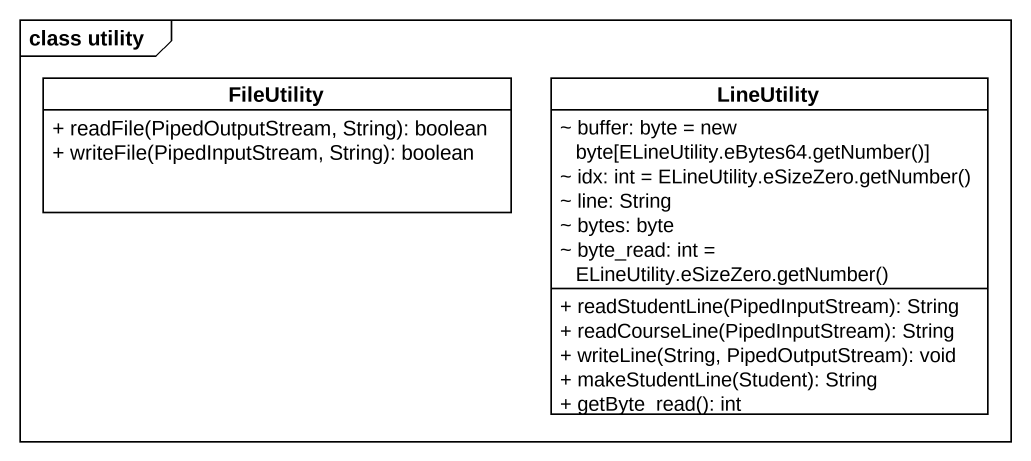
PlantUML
@startuml
mainframe class utility
hide circle
hide empty members
skinparam classAttributeIconSize 0
class FileUtility {
  + readFile(PipedOutputStream, String): boolean
  + writeFile(PipedInputStream, String): boolean
}
class LineUtility {
  {field} ~ buffer: byte = new byte[ELineUtility.eBytes64.getNumber()]
  {field} ~ idx: int = ELineUtility.eSizeZero.getNumber()
  ~ line: String
  ~ bytes: byte
  {field} ~ byte_read: int = ELineUtility.eSizeZero.getNumber()
  + readStudentLine(PipedInputStream): String
  + readCourseLine(PipedInputStream): String
  + writeLine(String, PipedOutputStream): void
  + makeStudentLine(Student): String
  + getByte_read(): int
}
@enduml
